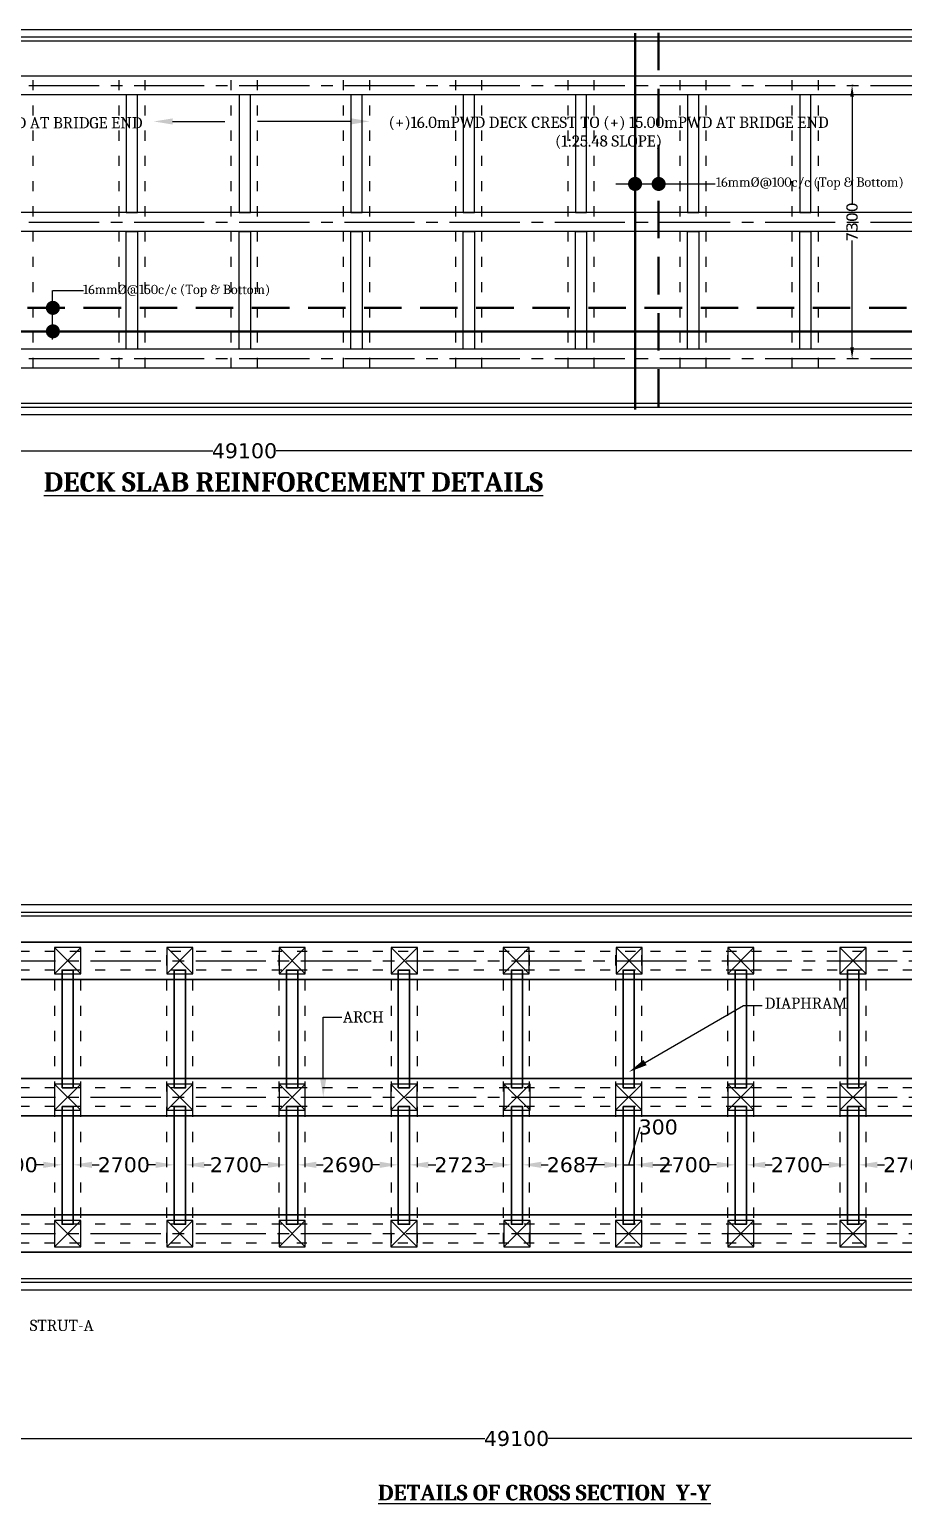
# Model space of a CAD drawing. Header units: millimetres. Extents: x 1475046 to 1606987, y -2702623 to -2509203.
# Drawn here: x 1510251 to 1533622, y -2701753 to -2662324 of the extents above; entities that cross this region are included whole.
import ezdxf
from ezdxf import colors
from ezdxf.entities.mleader import LeaderData, LeaderLine
from ezdxf.math import Vec2, Vec3

# ---------------------------------------------------------------- set-up
doc = ezdxf.new("R2010")
doc.units = ezdxf.units.MM
doc.header["$LTSCALE"] = 25
doc.header["$MEASUREMENT"] = 0
doc.header["$PDMODE"] = 3
for name, pattern in [('ACAD_ISO03W100', [30, 12, -18]), ('CENTER2', [1.125, 0.75, -0.125, 0.125, -0.125]), ('DASHED', [0.75, 0.5, -0.25]), ('DASHED2', [0.375, 0.25, -0.125])]:
    doc.linetypes.add(name, pattern=pattern)
doc.layers.get('0').update_dxf_attribs({"lineweight": 13})
doc.layers.get('Defpoints').update_dxf_attribs({"color": 230, "lineweight": 9})
for name, color, linetype, lineweight in [('COLUMN', 1, 'Continuous', 25), ('DIM', 8, 'Continuous', 13), ('DIMEN', 8, 'Continuous', 9), ('grid', 114, 'CENTER2', 20), ('HAJ', 191, 'Continuous', 15), ('HOUSEP1', 7, 'Continuous', 15), ('Line-1', 7, 'Continuous', 13), ('Text-5', 6, 'Continuous', 9), ('WALL', 10, 'Continuous', 25)]:
    doc.layers.add(name, color=color, linetype=linetype, lineweight=lineweight)
doc.layers.add('SLOPEEARTH', color=3, linetype='Continuous')
doc.styles.get("Standard").update_dxf_attribs({"font": 'swissl.ttf'})
doc.styles.add('swis lt cn bt', font='verdana.ttf')
doc.dimstyles.new('meter', dxfattribs={"dimtxt": 150, "dimasz": 5, "dimexe": 3, "dimexo": 4, "dimgap": 1, "dimtad": 1, "dimdec": 0, "dimzin": 0, "dimdsep": 46, "dimtxsty": 'swis lt cn bt', "dimblk": 'OBLIQUE', "dimcen": 3, "dimdle": 3, "dimclrd": 8, "dimclre": 8, "dimclrt": 7, "dimadec": 0, "dimazin": 0, "dimtfac": 1, "dimtdec": 0, "dimtofl": 0, "dimtmove": 1, "dimatfit": 2, "dimldrblk": 'OBLIQUE', "dimfxl": 1, "dimtolj": 1, "dimtzin": 0, "dimlwd": 9, "dimlwe": 9, "dimarcsym": 0})

# ---------------------------------------------------------------- blocks, each defined once
blk = doc.blocks.new('*D261')
at = {"layer": 'Defpoints', "color": 0, "ltscale": 100, "transparency": 16777216}
for p in [(1532861, -2663824), (1532247, -2671124), (1533083, -2671124)]:
    blk.add_point(p, dxfattribs=at)
at = {"layer": 'DIMEN', "color": 5, "linetype": 'DASHED2', "lineweight": 9, "ltscale": 100, "transparency": 16777216}
for p, q in [((1532272, -2663824), (1532244, -2663824)), ((1532272, -2671124), (1532244, -2671124))]:
    blk.add_line(p, q, dxfattribs=at)
at = {"layer": 'DIMEN', "color": 8, "lineweight": 9, "ltscale": 100, "transparency": 16777216}
for p, q in [((1532247, -2664124), (1532247, -2666978)), ((1532247, -2670824), (1532247, -2667971))]:
    blk.add_line(p, q, dxfattribs=at)
at = {"layer": 'DIMEN', "color": 8, "ltscale": 100, "transparency": 16777216}
for points in [[(1532197, -2664124), (1532297, -2664124), (1532247, -2663824)], [(1532197, -2670824), (1532297, -2670824), (1532247, -2671124)]]:
    blk.add_solid(points, dxfattribs=at)
at = {"layer": 'DIMEN', "color": 7, "lineweight": 0, "ltscale": 100, "transparency": 16777216, "insert": (1532247, -2667474), "char_height": 300, "attachment_point": 5, "rotation": 90, "style": 'swis lt cn bt'}
blk.add_mtext('\\A1;7300', dxfattribs=at)
blk = doc.blocks.new('_Oblique')
at = {"color": 0, "linetype": 'ByBlock', "lineweight": -2}
blk.add_line((-0.5, -0.5), (0.5, 0.5), dxfattribs=at)
blk = doc.blocks.new('*D264')
at = {"layer": 'Defpoints', "color": 0, "ltscale": 100, "transparency": 16777216}
for p in [(1491450, -2673348), (1540550, -2673597), (1540550, -2674332)]:
    blk.add_point(p, dxfattribs=at)
at = {"layer": 'DIMEN', "color": 5, "lineweight": 9, "ltscale": 100, "transparency": 16777216}
for p, q in [((1540550, -2674328), (1540550, -2672797)), ((1491450, -2673352), (1491450, -2674397))]:
    blk.add_line(p, q, dxfattribs=at)
at = {"layer": 'DIMEN', "color": 8, "lineweight": 9, "ltscale": 100, "transparency": 16777216}
for p, q in [((1491950, -2673597), (1515153, -2673597)), ((1540050, -2673597), (1516847, -2673597))]:
    blk.add_line(p, q, dxfattribs=at)
at = {"layer": 'DIMEN', "color": 8, "ltscale": 100, "transparency": 16777216}
for points in [[(1491950, -2673514), (1491950, -2673681), (1491450, -2673597)], [(1540050, -2673514), (1540050, -2673681), (1540550, -2673597)]]:
    blk.add_solid(points, dxfattribs=at)
at = {"layer": 'DIMEN', "color": 7, "ltscale": 100, "transparency": 16777216, "insert": (1516000, -2673597), "char_height": 400, "attachment_point": 5, "style": 'swis lt cn bt'}
blk.add_mtext('\\A1;49100', dxfattribs=at)
blk = doc.blocks.new('*D297')
at = {"layer": 'Defpoints', "color": 0, "ltscale": 100, "transparency": 16777216}
for p in [(1508423, -2692694), (1511123, -2692694), (1511123, -2692694)]:
    blk.add_point(p, dxfattribs=at)
at = {"layer": 'DIMEN', "color": 5, "lineweight": 9, "ltscale": 100, "transparency": 16777216}
for p, q in [((1508423, -2692694), (1508423, -2691894)), ((1511123, -2692694), (1511123, -2691894))]:
    blk.add_line(p, q, dxfattribs=at)
at = {"layer": 'DIMEN', "color": 8, "lineweight": 9, "ltscale": 100, "transparency": 16777216}
for p, q in [((1508923, -2692694), (1509112, -2692694)), ((1510623, -2692694), (1510434, -2692694))]:
    blk.add_line(p, q, dxfattribs=at)
at = {"layer": 'DIMEN', "color": 8, "ltscale": 100, "transparency": 16777216}
for points in [[(1508923, -2692611), (1508923, -2692777), (1508423, -2692694)], [(1510623, -2692611), (1510623, -2692777), (1511123, -2692694)]]:
    blk.add_solid(points, dxfattribs=at)
at = {"layer": 'DIMEN', "color": 7, "ltscale": 100, "transparency": 16777216, "insert": (1509773, -2692694), "char_height": 400, "attachment_point": 5, "style": 'swis lt cn bt'}
blk.add_mtext('\\A1;2700', dxfattribs=at)
blk = doc.blocks.new('*D298')
at = {"layer": 'Defpoints', "color": 0, "ltscale": 100, "transparency": 16777216}
for p in [(1511423, -2692694), (1514123, -2692694), (1514123, -2692709)]:
    blk.add_point(p, dxfattribs=at)
at = {"layer": 'DIMEN', "color": 5, "lineweight": 9, "ltscale": 100, "transparency": 16777216}
for p, q in [((1511423, -2692694), (1511423, -2691894)), ((1514123, -2692705), (1514123, -2691894))]:
    blk.add_line(p, q, dxfattribs=at)
at = {"layer": 'DIMEN', "color": 8, "lineweight": 9, "ltscale": 100, "transparency": 16777216}
for p, q in [((1511923, -2692694), (1512112, -2692694)), ((1513623, -2692694), (1513434, -2692694))]:
    blk.add_line(p, q, dxfattribs=at)
at = {"layer": 'DIMEN', "color": 8, "ltscale": 100, "transparency": 16777216}
for points in [[(1511923, -2692611), (1511923, -2692777), (1511423, -2692694)], [(1513623, -2692611), (1513623, -2692777), (1514123, -2692694)]]:
    blk.add_solid(points, dxfattribs=at)
at = {"layer": 'DIMEN', "color": 7, "ltscale": 100, "transparency": 16777216, "insert": (1512773, -2692694), "char_height": 400, "attachment_point": 5, "style": 'swis lt cn bt'}
blk.add_mtext('\\A1;2700', dxfattribs=at)
blk = doc.blocks.new('*D299')
at = {"layer": 'Defpoints', "color": 0, "ltscale": 100, "transparency": 16777216}
for p in [(1514423, -2692694), (1517123, -2692694), (1517123, -2692694)]:
    blk.add_point(p, dxfattribs=at)
at = {"layer": 'DIMEN', "color": 5, "lineweight": 9, "ltscale": 100, "transparency": 16777216}
for p, q in [((1514423, -2692694), (1514423, -2691894)), ((1517123, -2692694), (1517123, -2691894))]:
    blk.add_line(p, q, dxfattribs=at)
at = {"layer": 'DIMEN', "color": 8, "lineweight": 9, "ltscale": 100, "transparency": 16777216}
for p, q in [((1514923, -2692694), (1515112, -2692694)), ((1516623, -2692694), (1516434, -2692694))]:
    blk.add_line(p, q, dxfattribs=at)
at = {"layer": 'DIMEN', "color": 8, "ltscale": 100, "transparency": 16777216}
for points in [[(1514923, -2692611), (1514923, -2692777), (1514423, -2692694)], [(1516623, -2692611), (1516623, -2692777), (1517123, -2692694)]]:
    blk.add_solid(points, dxfattribs=at)
at = {"layer": 'DIMEN', "color": 7, "ltscale": 100, "transparency": 16777216, "insert": (1515773, -2692694), "char_height": 400, "attachment_point": 5, "style": 'swis lt cn bt'}
blk.add_mtext('\\A1;2700', dxfattribs=at)
blk = doc.blocks.new('*D300')
at = {"layer": 'Defpoints', "color": 0, "ltscale": 100, "transparency": 16777216}
for p in [(1517423, -2692694), (1520113, -2692694), (1520113, -2692694)]:
    blk.add_point(p, dxfattribs=at)
at = {"layer": 'DIMEN', "color": 5, "lineweight": 9, "ltscale": 100, "transparency": 16777216}
for p, q in [((1517423, -2692694), (1517423, -2691894)), ((1520113, -2692694), (1520113, -2691894))]:
    blk.add_line(p, q, dxfattribs=at)
at = {"layer": 'DIMEN', "color": 8, "lineweight": 9, "ltscale": 100, "transparency": 16777216}
for p, q in [((1517923, -2692694), (1518108, -2692694)), ((1519613, -2692694), (1519429, -2692694))]:
    blk.add_line(p, q, dxfattribs=at)
at = {"layer": 'DIMEN', "color": 8, "ltscale": 100, "transparency": 16777216}
for points in [[(1517923, -2692611), (1517923, -2692777), (1517423, -2692694)], [(1519613, -2692611), (1519613, -2692777), (1520113, -2692694)]]:
    blk.add_solid(points, dxfattribs=at)
at = {"layer": 'DIMEN', "color": 7, "ltscale": 100, "transparency": 16777216, "insert": (1518768, -2692694), "char_height": 400, "attachment_point": 5, "style": 'swis lt cn bt'}
blk.add_mtext('\\A1;2690', dxfattribs=at)
blk = doc.blocks.new('*D301')
at = {"layer": 'Defpoints', "color": 0, "ltscale": 100, "transparency": 16777216}
for p in [(1520413, -2692694), (1523136, -2692694), (1523136, -2692694)]:
    blk.add_point(p, dxfattribs=at)
at = {"layer": 'DIMEN', "color": 5, "lineweight": 9, "ltscale": 100, "transparency": 16777216}
for p, q in [((1520413, -2692694), (1520413, -2691894)), ((1523136, -2692694), (1523136, -2691894))]:
    blk.add_line(p, q, dxfattribs=at)
at = {"layer": 'DIMEN', "color": 8, "lineweight": 9, "ltscale": 100, "transparency": 16777216}
for p, q in [((1520913, -2692694), (1521117, -2692694)), ((1522636, -2692694), (1522433, -2692694))]:
    blk.add_line(p, q, dxfattribs=at)
at = {"layer": 'DIMEN', "color": 8, "ltscale": 100, "transparency": 16777216}
for points in [[(1520913, -2692611), (1520913, -2692777), (1520413, -2692694)], [(1522636, -2692611), (1522636, -2692777), (1523136, -2692694)]]:
    blk.add_solid(points, dxfattribs=at)
at = {"layer": 'DIMEN', "color": 7, "ltscale": 100, "transparency": 16777216, "insert": (1521775, -2692694), "char_height": 400, "attachment_point": 5, "style": 'swis lt cn bt'}
blk.add_mtext('\\A1;2723', dxfattribs=at)
blk = doc.blocks.new('*D302')
at = {"layer": 'Defpoints', "color": 0, "ltscale": 100, "transparency": 16777216}
for p in [(1523436, -2692694), (1526123, -2692694), (1526123, -2692709)]:
    blk.add_point(p, dxfattribs=at)
at = {"layer": 'DIMEN', "color": 5, "lineweight": 9, "ltscale": 100, "transparency": 16777216}
for p, q in [((1523436, -2692694), (1523436, -2691894)), ((1526123, -2692705), (1526123, -2691894))]:
    blk.add_line(p, q, dxfattribs=at)
at = {"layer": 'DIMEN', "color": 8, "lineweight": 9, "ltscale": 100, "transparency": 16777216}
for p, q in [((1523936, -2692694), (1524118, -2692694)), ((1525623, -2692694), (1525441, -2692694))]:
    blk.add_line(p, q, dxfattribs=at)
at = {"layer": 'DIMEN', "color": 8, "ltscale": 100, "transparency": 16777216}
for points in [[(1523936, -2692611), (1523936, -2692777), (1523436, -2692694)], [(1525623, -2692611), (1525623, -2692777), (1526123, -2692694)]]:
    blk.add_solid(points, dxfattribs=at)
at = {"layer": 'DIMEN', "color": 7, "ltscale": 100, "transparency": 16777216, "insert": (1524780, -2692694), "char_height": 400, "attachment_point": 5, "style": 'swis lt cn bt'}
blk.add_mtext('\\A1;2687', dxfattribs=at)
blk = doc.blocks.new('*D303')
at = {"layer": 'Defpoints', "color": 0, "ltscale": 100, "transparency": 16777216}
for p in [(1526123, -2692709), (1526423, -2692694), (1526423, -2692694)]:
    blk.add_point(p, dxfattribs=at)
at = {"layer": 'DIMEN', "color": 8, "lineweight": 9, "ltscale": 100, "transparency": 16777216}
for p, q in [((1526273, -2692694), (1526576, -2691684)), ((1526576, -2691684), (1526578, -2691684)), ((1525623, -2692694), (1525123, -2692694)), ((1526123, -2692694), (1526423, -2692694)), ((1526923, -2692694), (1527423, -2692694))]:
    blk.add_line(p, q, dxfattribs=at)
at = {"layer": 'DIMEN', "color": 5, "lineweight": 9, "ltscale": 100, "transparency": 16777216}
for p, q in [((1526123, -2692705), (1526123, -2691894)), ((1526423, -2692694), (1526423, -2691894))]:
    blk.add_line(p, q, dxfattribs=at)
at = {"layer": 'DIMEN', "color": 8, "ltscale": 100, "transparency": 16777216}
for points in [[(1525623, -2692611), (1525623, -2692777), (1526123, -2692694)], [(1526923, -2692611), (1526923, -2692777), (1526423, -2692694)]]:
    blk.add_solid(points, dxfattribs=at)
at = {"layer": 'DIMEN', "color": 7, "ltscale": 100, "transparency": 16777216, "insert": (1527063, -2691684), "char_height": 400, "attachment_point": 5, "style": 'swis lt cn bt'}
blk.add_mtext('\\A1;300', dxfattribs=at)
blk = doc.blocks.new('*D304')
at = {"layer": 'Defpoints', "color": 0, "ltscale": 100, "transparency": 16777216}
for p in [(1526423, -2692694), (1529123, -2692694), (1529123, -2692694)]:
    blk.add_point(p, dxfattribs=at)
at = {"layer": 'DIMEN', "color": 5, "lineweight": 9, "ltscale": 100, "transparency": 16777216}
for p, q in [((1526423, -2692694), (1526423, -2691894)), ((1529123, -2692694), (1529123, -2691894))]:
    blk.add_line(p, q, dxfattribs=at)
at = {"layer": 'DIMEN', "color": 8, "lineweight": 9, "ltscale": 100, "transparency": 16777216}
for p, q in [((1526923, -2692694), (1527112, -2692694)), ((1528623, -2692694), (1528434, -2692694))]:
    blk.add_line(p, q, dxfattribs=at)
at = {"layer": 'DIMEN', "color": 8, "ltscale": 100, "transparency": 16777216}
for points in [[(1526923, -2692611), (1526923, -2692777), (1526423, -2692694)], [(1528623, -2692611), (1528623, -2692777), (1529123, -2692694)]]:
    blk.add_solid(points, dxfattribs=at)
at = {"layer": 'DIMEN', "color": 7, "ltscale": 100, "transparency": 16777216, "insert": (1527773, -2692694), "char_height": 400, "attachment_point": 5, "style": 'swis lt cn bt'}
blk.add_mtext('\\A1;2700', dxfattribs=at)
blk = doc.blocks.new('*D305')
at = {"layer": 'Defpoints', "color": 0, "ltscale": 100, "transparency": 16777216}
for p in [(1529423, -2692694), (1532123, -2692694), (1532123, -2692694)]:
    blk.add_point(p, dxfattribs=at)
at = {"layer": 'DIMEN', "color": 5, "lineweight": 9, "ltscale": 100, "transparency": 16777216}
for p, q in [((1529423, -2692694), (1529423, -2691894)), ((1532123, -2692694), (1532123, -2691894))]:
    blk.add_line(p, q, dxfattribs=at)
at = {"layer": 'DIMEN', "color": 8, "lineweight": 9, "ltscale": 100, "transparency": 16777216}
for p, q in [((1529923, -2692694), (1530112, -2692694)), ((1531623, -2692694), (1531434, -2692694))]:
    blk.add_line(p, q, dxfattribs=at)
at = {"layer": 'DIMEN', "color": 8, "ltscale": 100, "transparency": 16777216}
for points in [[(1529923, -2692611), (1529923, -2692777), (1529423, -2692694)], [(1531623, -2692611), (1531623, -2692777), (1532123, -2692694)]]:
    blk.add_solid(points, dxfattribs=at)
at = {"layer": 'DIMEN', "color": 7, "ltscale": 100, "transparency": 16777216, "insert": (1530773, -2692694), "char_height": 400, "attachment_point": 5, "style": 'swis lt cn bt'}
blk.add_mtext('\\A1;2700', dxfattribs=at)
blk = doc.blocks.new('*D306')
at = {"layer": 'Defpoints', "color": 0, "ltscale": 100, "transparency": 16777216}
for p in [(1532423, -2692694), (1535123, -2692694), (1535123, -2692709)]:
    blk.add_point(p, dxfattribs=at)
at = {"layer": 'DIMEN', "color": 5, "lineweight": 9, "ltscale": 100, "transparency": 16777216}
for p, q in [((1532423, -2692694), (1532423, -2691894)), ((1535123, -2692705), (1535123, -2691894))]:
    blk.add_line(p, q, dxfattribs=at)
at = {"layer": 'DIMEN', "color": 8, "lineweight": 9, "ltscale": 100, "transparency": 16777216}
for p, q in [((1532923, -2692694), (1533112, -2692694)), ((1534623, -2692694), (1534434, -2692694))]:
    blk.add_line(p, q, dxfattribs=at)
at = {"layer": 'DIMEN', "color": 8, "ltscale": 100, "transparency": 16777216}
for points in [[(1532923, -2692611), (1532923, -2692777), (1532423, -2692694)], [(1534623, -2692611), (1534623, -2692777), (1535123, -2692694)]]:
    blk.add_solid(points, dxfattribs=at)
at = {"layer": 'DIMEN', "color": 7, "ltscale": 100, "transparency": 16777216, "insert": (1533773, -2692694), "char_height": 400, "attachment_point": 5, "style": 'swis lt cn bt'}
blk.add_mtext('\\A1;2700', dxfattribs=at)
blk = doc.blocks.new('*D316')
at = {"layer": 'Defpoints', "color": 0, "ltscale": 100, "transparency": 16777216}
for p in [(1498725, -2699501), (1547825, -2699502), (1547825, -2700017)]:
    blk.add_point(p, dxfattribs=at)
at = {"layer": 'DIMEN', "color": 5, "lineweight": 9, "ltscale": 100, "transparency": 16777216}
for p, q in [((1498725, -2699505), (1498725, -2700817)), ((1547825, -2699506), (1547825, -2700817))]:
    blk.add_line(p, q, dxfattribs=at)
at = {"layer": 'DIMEN', "color": 8, "lineweight": 9, "ltscale": 100, "transparency": 16777216}
for p, q in [((1499225, -2700017), (1522428, -2700017)), ((1547325, -2700017), (1524122, -2700017))]:
    blk.add_line(p, q, dxfattribs=at)
at = {"layer": 'DIMEN', "color": 8, "ltscale": 100, "transparency": 16777216}
for points in [[(1499225, -2699934), (1499225, -2700100), (1498725, -2700017)], [(1547325, -2699934), (1547325, -2700100), (1547825, -2700017)]]:
    blk.add_solid(points, dxfattribs=at)
at = {"layer": 'DIMEN', "color": 7, "ltscale": 100, "transparency": 16777216, "insert": (1523275, -2700017), "char_height": 400, "attachment_point": 5, "style": 'swis lt cn bt'}
blk.add_mtext('\\A1;49100', dxfattribs=at)

msp = doc.modelspace()

# ---------------------------------------------------------------- linework, layer by layer
at = {"color": 2, "linetype": 'CENTER2', "lineweight": 0, "ltscale": 100}
for p, q in [((1490547.8, -2663824.3), (1541451.8, -2663824.3)), ((1490547.8, -2667474.3), (1541451.8, -2667474.3)), ((1490547.8, -2671124.3), (1541451.8, -2671124.3))]:
    msp.add_line(p, q, dxfattribs=at)
at = {"color": 2, "linetype": 'CENTER2', "lineweight": -2, "ltscale": 100}
for p, q in [((1497823.2, -2687233.8), (1548727.2, -2687233.8)), ((1497823.2, -2690883.8), (1548727.2, -2690883.8)), ((1497823.2, -2694533.8), (1548727.2, -2694533.8))]:
    msp.add_line(p, q, dxfattribs=at)
at = {"layer": 'COLUMN', "lineweight": 0, "ltscale": 100}
for p, q in [((1541451.8, -2663574.3), (1490547.8, -2663574.3)), ((1541451.8, -2664074.3), (1490547.8, -2664074.3)), ((1541451.8, -2667224.3), (1490547.8, -2667224.3)), ((1541451.8, -2667724.3), (1490547.8, -2667724.3)), ((1541451.8, -2670874.3), (1490547.8, -2670874.3)), ((1490547.8, -2671374.3), (1541451.8, -2671374.3))]:
    msp.add_line(p, q, dxfattribs=at)
at = {"layer": 'COLUMN', "lineweight": 30, "ltscale": 100}
for p, q in [((1548727.2, -2686733.8), (1497823.1, -2686733.8)), ((1548727.2, -2687733.8), (1497823.1, -2687733.8)), ((1548727.2, -2690383.8), (1497823.1, -2690383.8)), ((1548727.2, -2691383.8), (1497823.2, -2691383.8)), ((1548727.2, -2694033.8), (1497823.2, -2694033.8)), ((1548727.2, -2695033.8), (1497823.2, -2695033.8))]:
    msp.add_line(p, q, dxfattribs=at)
at = {"layer": 'COLUMN', "lineweight": 0, "ltscale": 100}
for points in [[(1512838, -2667224.3), (1513138, -2667224.3), (1513138, -2664074.3), (1512838, -2664074.3)], [(1515861, -2667224.3), (1516161, -2667224.3), (1516161, -2664074.3), (1515861, -2664074.3)], [(1518847.8, -2667224.3), (1519147.8, -2667224.3), (1519147.8, -2664074.3), (1518847.8, -2664074.3)], [(1521847.8, -2667224.3), (1522147.8, -2667224.3), (1522147.8, -2664074.3), (1521847.8, -2664074.3)], [(1524847.8, -2667224.3), (1525147.8, -2667224.3), (1525147.8, -2664074.3), (1524847.8, -2664074.3)], [(1527847.8, -2667224.3), (1528147.8, -2667224.3), (1528147.8, -2664074.3), (1527847.8, -2664074.3)], [(1530847.8, -2667224.3), (1531147.8, -2667224.3), (1531147.8, -2664074.3), (1530847.8, -2664074.3)], [(1512838, -2667724.3), (1513138, -2667724.3), (1513138, -2670874.3), (1512838, -2670874.3)], [(1515861, -2667724.3), (1516161, -2667724.3), (1516161, -2670874.3), (1515861, -2670874.3)], [(1518847.8, -2667724.3), (1519147.8, -2667724.3), (1519147.8, -2670874.3), (1518847.8, -2670874.3)], [(1521847.8, -2667724.3), (1522147.8, -2667724.3), (1522147.8, -2670874.3), (1521847.8, -2670874.3)], [(1524847.8, -2667724.3), (1525147.8, -2667724.3), (1525147.8, -2670874.3), (1524847.8, -2670874.3)], [(1527847.8, -2667724.3), (1528147.8, -2667724.3), (1528147.8, -2670874.3), (1527847.8, -2670874.3)], [(1530847.8, -2667724.3), (1531147.8, -2667724.3), (1531147.8, -2670874.3), (1530847.8, -2670874.3)]]:
    msp.add_lwpolyline(points, close=True, dxfattribs=at)
at = {"layer": 'COLUMN', "lineweight": 30, "ltscale": 100}
for points in [[(1511123.2, -2690633.8), (1511423.2, -2690633.8), (1511423.2, -2687483.8), (1511123.2, -2687483.8)], [(1514123.2, -2690633.8), (1514423.2, -2690633.8), (1514423.2, -2687483.8), (1514123.2, -2687483.8)], [(1517123.2, -2690633.8), (1517423.2, -2690633.8), (1517423.2, -2687483.8), (1517123.2, -2687483.8)], [(1520113.4, -2690633.8), (1520413.4, -2690633.8), (1520413.4, -2687483.8), (1520113.4, -2687483.8)], [(1523136.4, -2690633.8), (1523436.4, -2690633.8), (1523436.4, -2687483.8), (1523136.4, -2687483.8)], [(1526123.2, -2690633.8), (1526423.2, -2690633.8), (1526423.2, -2687483.8), (1526123.2, -2687483.8)], [(1529123.2, -2690633.8), (1529423.2, -2690633.8), (1529423.2, -2687483.8), (1529123.2, -2687483.8)], [(1532123.2, -2690633.8), (1532423.2, -2690633.8), (1532423.2, -2687483.8), (1532123.2, -2687483.8)], [(1511123.2, -2691133.8), (1511423.2, -2691133.8), (1511423.2, -2694283.8), (1511123.2, -2694283.8)], [(1514123.2, -2691133.8), (1514423.2, -2691133.8), (1514423.2, -2694283.8), (1514123.2, -2694283.8)], [(1517123.2, -2691133.8), (1517423.2, -2691133.8), (1517423.2, -2694283.8), (1517123.2, -2694283.8)], [(1520113.4, -2691133.8), (1520413.4, -2691133.8), (1520413.4, -2694283.8), (1520113.4, -2694283.8)], [(1523136.4, -2691133.8), (1523436.4, -2691133.8), (1523436.4, -2694283.8), (1523136.4, -2694283.8)], [(1526123.2, -2691133.8), (1526423.2, -2691133.8), (1526423.2, -2694283.8), (1526123.2, -2694283.8)], [(1529123.2, -2691133.8), (1529423.2, -2691133.8), (1529423.2, -2694283.8), (1529123.2, -2694283.8)], [(1532123.2, -2691133.8), (1532423.2, -2691133.8), (1532423.2, -2694283.8), (1532123.2, -2694283.8)]]:
    msp.add_lwpolyline(points, close=True, dxfattribs=at)
at = {"layer": 'Defpoints', "lineweight": -2, "ltscale": 100}
for p, q in [((1510923.2, -2686883.8), (1511623.2, -2687583.8)), ((1510923.2, -2687583.8), (1511623.2, -2686883.8)), ((1513923.2, -2686883.8), (1514623.2, -2687583.8)), ((1513923.2, -2687583.8), (1514623.2, -2686883.8)), ((1516923.2, -2686883.8), (1517623.2, -2687583.8)), ((1516923.2, -2687583.8), (1517623.2, -2686883.8)), ((1519923.2, -2686883.8), (1520623.2, -2687583.8)), ((1519923.2, -2687583.8), (1520623.2, -2686883.8)), ((1522913.4, -2686883.8), (1523613.4, -2687583.8)), ((1522913.4, -2687583.8), (1523613.4, -2686883.8)), ((1525936.4, -2686883.8), (1526636.4, -2687583.8)), ((1525936.4, -2687583.8), (1526636.4, -2686883.8)), ((1528923.2, -2686883.8), (1529623.2, -2687583.8)), ((1528923.2, -2687583.8), (1529623.2, -2686883.8)), ((1531923.2, -2686883.8), (1532623.2, -2687583.8)), ((1531923.2, -2687583.8), (1532623.2, -2686883.8)), ((1510923.2, -2690533.8), (1511623.2, -2691233.8)), ((1510923.2, -2691233.8), (1511623.2, -2690533.8)), ((1513923.2, -2690533.8), (1514623.2, -2691233.8)), ((1513923.2, -2691233.8), (1514623.2, -2690533.8)), ((1516923.2, -2690533.8), (1517623.2, -2691233.8)), ((1516923.2, -2691233.8), (1517623.2, -2690533.8)), ((1519913.4, -2690533.8), (1520613.4, -2691233.8)), ((1519913.4, -2691233.8), (1520613.4, -2690533.8)), ((1522936.4, -2690533.8), (1523636.4, -2691233.8)), ((1522936.4, -2691233.8), (1523636.4, -2690533.8)), ((1525923.2, -2690533.8), (1526623.2, -2691233.8)), ((1525923.2, -2691233.8), (1526623.2, -2690533.8)), ((1528923.2, -2690533.8), (1529623.2, -2691233.8)), ((1528923.2, -2691233.8), (1529623.2, -2690533.8)), ((1531923.2, -2690533.8), (1532623.2, -2691233.8)), ((1531923.2, -2691233.8), (1532623.2, -2690533.8)), ((1510923.2, -2694183.8), (1511623.2, -2694883.8)), ((1510923.2, -2694883.8), (1511623.2, -2694183.8)), ((1513923.2, -2694183.8), (1514623.2, -2694883.8)), ((1513923.2, -2694883.8), (1514623.2, -2694183.8)), ((1516923.2, -2694183.8), (1517623.2, -2694883.8)), ((1516923.2, -2694883.8), (1517623.2, -2694183.8)), ((1519913.4, -2694183.8), (1520613.4, -2694883.8)), ((1519913.4, -2694883.8), (1520613.4, -2694183.8)), ((1522936.4, -2694183.8), (1523636.4, -2694883.8)), ((1522936.4, -2694883.8), (1523636.4, -2694183.8)), ((1525923.2, -2694183.8), (1526623.2, -2694883.8)), ((1525923.2, -2694883.8), (1526623.2, -2694183.8)), ((1528923.2, -2694183.8), (1529623.2, -2694883.8)), ((1528923.2, -2694883.8), (1529623.2, -2694183.8)), ((1531923.2, -2694183.8), (1532623.2, -2694883.8)), ((1531923.2, -2694883.8), (1532623.2, -2694183.8))]:
    msp.add_line(p, q, dxfattribs=at)
at = {"layer": 'DIM', "lineweight": 9, "ltscale": 100, "const_width": 184.5}
for points in [[(1526348.6, -2666455.9, 1), (1526539.7, -2666455.9, 1)], [(1526979.3, -2666455.9, 1), (1527170.4, -2666455.9, 1)], [(1510781.5, -2669770.6, 1), (1510972.6, -2669770.6, 1)], [(1510781.5, -2670398.5, 1), (1510972.6, -2670398.5, 1)]]:
    msp.add_lwpolyline(points, format="xyb", close=True, dxfattribs=at)
at = {"layer": 'HOUSEP1', "ltscale": 100}
for p, q in [((1525927.7, -2666455.9), (1528589.4, -2666455.9)), ((1510867.1, -2670619), (1510867.1, -2669304.5)), ((1510877.1, -2669304.5), (1511691.1, -2669304.5))]:
    msp.add_line(p, q, dxfattribs=at)
for points in [[(1510923.2, -2687583.8), (1511623.2, -2687583.8), (1511623.2, -2686883.8), (1510923.2, -2686883.8)], [(1513923.2, -2687583.8), (1514623.2, -2687583.8), (1514623.2, -2686883.8), (1513923.2, -2686883.8)], [(1516923.2, -2687583.8), (1517623.2, -2687583.8), (1517623.2, -2686883.8), (1516923.2, -2686883.8)], [(1519923.2, -2687583.8), (1520623.2, -2687583.8), (1520623.2, -2686883.8), (1519923.2, -2686883.8)], [(1522913.4, -2687583.8), (1523613.4, -2687583.8), (1523613.4, -2686883.8), (1522913.4, -2686883.8)], [(1525936.4, -2687583.8), (1526636.4, -2687583.8), (1526636.4, -2686883.8), (1525936.4, -2686883.8)], [(1528923.2, -2687583.8), (1529623.2, -2687583.8), (1529623.2, -2686883.8), (1528923.2, -2686883.8)], [(1531923.2, -2687583.8), (1532623.2, -2687583.8), (1532623.2, -2686883.8), (1531923.2, -2686883.8)], [(1510923.2, -2691233.8), (1511623.2, -2691233.8), (1511623.2, -2690533.8), (1510923.2, -2690533.8)], [(1513923.2, -2691233.8), (1514623.2, -2691233.8), (1514623.2, -2690533.8), (1513923.2, -2690533.8)], [(1516923.2, -2691233.8), (1517623.2, -2691233.8), (1517623.2, -2690533.8), (1516923.2, -2690533.8)], [(1519913.4, -2691233.8), (1520613.4, -2691233.8), (1520613.4, -2690533.8), (1519913.4, -2690533.8)], [(1522936.4, -2691233.8), (1523636.4, -2691233.8), (1523636.4, -2690533.8), (1522936.4, -2690533.8)], [(1525923.2, -2691233.8), (1526623.2, -2691233.8), (1526623.2, -2690533.8), (1525923.2, -2690533.8)], [(1528923.2, -2691233.8), (1529623.2, -2691233.8), (1529623.2, -2690533.8), (1528923.2, -2690533.8)], [(1531923.2, -2691233.8), (1532623.2, -2691233.8), (1532623.2, -2690533.8), (1531923.2, -2690533.8)], [(1510923.2, -2694883.8), (1511623.2, -2694883.8), (1511623.2, -2694183.8), (1510923.2, -2694183.8)], [(1513923.2, -2694883.8), (1514623.2, -2694883.8), (1514623.2, -2694183.8), (1513923.2, -2694183.8)], [(1516923.2, -2694883.8), (1517623.2, -2694883.8), (1517623.2, -2694183.8), (1516923.2, -2694183.8)], [(1519913.4, -2694883.8), (1520613.4, -2694883.8), (1520613.4, -2694183.8), (1519913.4, -2694183.8)], [(1522936.4, -2694883.8), (1523636.4, -2694883.8), (1523636.4, -2694183.8), (1522936.4, -2694183.8)], [(1525923.2, -2694883.8), (1526623.2, -2694883.8), (1526623.2, -2694183.8), (1525923.2, -2694183.8)], [(1528923.2, -2694883.8), (1529623.2, -2694883.8), (1529623.2, -2694183.8), (1528923.2, -2694183.8)], [(1531923.2, -2694883.8), (1532623.2, -2694883.8), (1532623.2, -2694183.8), (1531923.2, -2694183.8)]]:
    msp.add_lwpolyline(points, close=True, dxfattribs=at)
at = {"layer": 'Line-1', "lineweight": 0, "ltscale": 100}
for points in [[(1490547.8, -2662324.3), (1541451.8, -2662324.3)], [(1490547.8, -2672624.3), (1541451.8, -2672624.3)]]:
    msp.add_lwpolyline(points, dxfattribs=at)
for points in [[(1490547.8, -2662524.4, 0.0000731), (1490550, -2662524.3), (1541451.8, -2662524.3)], [(1490547.8, -2662624.4, 0.0001078), (1490551.1, -2662624.3), (1541451.8, -2662624.3)], [(1490547.8, -2672324.2, -0.0001078), (1490551.1, -2672324.3), (1541451.8, -2672324.3)], [(1490547.8, -2672424.3, -0.0000731), (1490550, -2672424.3), (1541451.8, -2672424.3)]]:
    msp.add_lwpolyline(points, format="xyb", dxfattribs=at)
at = {"layer": 'Line-1', "lineweight": -2, "ltscale": 100}
for points in [[(1497823.2, -2685733.8), (1548727.2, -2685733.8)], [(1497823.2, -2696033.8), (1548727.2, -2696033.8)]]:
    msp.add_lwpolyline(points, dxfattribs=at)
for points in [[(1497823.2, -2685933.8, 0.0000731), (1497825.4, -2685933.8), (1548727.2, -2685933.8)], [(1497823.2, -2686033.9, 0.0001078), (1497826.5, -2686033.8), (1548727.2, -2686033.8)], [(1497823.2, -2695733.7, -0.0001078), (1497826.5, -2695733.8), (1548727.2, -2695733.8)], [(1497823.2, -2695833.7, -0.0000731), (1497825.4, -2695833.8), (1548727.2, -2695833.8)]]:
    msp.add_lwpolyline(points, format="xyb", dxfattribs=at)
at = {"layer": 'SLOPEEARTH', "linetype": 'ACAD_ISO03W100', "lineweight": 0, "ltscale": 0.9}
for p, q in [((1510347.8, -2671374.3), (1510347.8, -2663574.3)), ((1512651.7, -2671374.3), (1512651.7, -2663574.3)), ((1513347.8, -2671374.3), (1513347.8, -2663574.3)), ((1515647.8, -2671374.3), (1515647.8, -2663574.3)), ((1516347.8, -2671374.3), (1516347.8, -2663574.3)), ((1518651.7, -2671374.3), (1518651.7, -2663574.3)), ((1519347.8, -2671374.3), (1519347.8, -2663574.3)), ((1521651.7, -2671374.3), (1521651.7, -2663574.3)), ((1522347.8, -2671374.3), (1522347.8, -2663574.3)), ((1524651.7, -2671374.3), (1524651.7, -2663574.3)), ((1525347.8, -2671374.3), (1525347.8, -2663574.3)), ((1527651.7, -2671374.3), (1527651.7, -2663574.3)), ((1528347.8, -2671374.3), (1528347.8, -2663574.3)), ((1530647.8, -2671374.3), (1530647.8, -2663574.3)), ((1531347.8, -2671374.3), (1531347.8, -2663574.3))]:
    msp.add_line(p, q, dxfattribs=at)
at = {"layer": 'SLOPEEARTH', "linetype": 'ACAD_ISO03W100', "lineweight": -2, "ltscale": 0.9}
for p, q in [((1548727.2, -2686983.8), (1497823.2, -2686983.8)), ((1510927, -2694783.8), (1510927, -2686983.8)), ((1511623.2, -2694783.8), (1511623.2, -2686983.8)), ((1513927, -2694783.8), (1513927, -2686983.8)), ((1514623.2, -2694783.8), (1514623.2, -2686983.8)), ((1516927, -2694783.8), (1516927, -2686983.8)), ((1517623.2, -2694783.8), (1517623.2, -2686983.8)), ((1519927, -2694783.8), (1519927, -2686983.8)), ((1520623.2, -2694783.8), (1520623.2, -2686983.8)), ((1522923.2, -2694783.8), (1522923.2, -2686983.8)), ((1523623.2, -2694783.8), (1523623.2, -2686983.8)), ((1525927, -2694783.8), (1525927, -2686983.8)), ((1526623.2, -2694783.8), (1526623.2, -2686983.8)), ((1528927, -2694783.8), (1528927, -2686983.8)), ((1529623.2, -2694783.8), (1529623.2, -2686983.8)), ((1531927, -2694783.8), (1531927, -2686983.8)), ((1532623.2, -2694783.8), (1532623.2, -2686983.8)), ((1548727.2, -2687483.8), (1497823.2, -2687483.8)), ((1548727.2, -2690633.8), (1497823.2, -2690633.8)), ((1548727.2, -2691133.8), (1497823.2, -2691133.8)), ((1548727.2, -2694283.8), (1497823.2, -2694283.8)), ((1497823.2, -2694783.8), (1548727.2, -2694783.8))]:
    msp.add_line(p, q, dxfattribs=at)
at = {"layer": 'WALL', "color": 1, "lineweight": 40}
for p, q in [((1526444.1, -2662420.3), (1526444.1, -2672486.1)), ((1490699.6, -2670401.3), (1541333.4, -2670401.3))]:
    msp.add_line(p, q, dxfattribs=at)
at = {"layer": 'WALL', "color": 1, "linetype": 'DASHED', "lineweight": 40, "ltscale": 80}
for p, q in [((1527074.9, -2662410.1), (1527074.9, -2672486.1)), ((1490699.6, -2669770.6), (1541333.4, -2669770.6))]:
    msp.add_line(p, q, dxfattribs=at)

# ---------------------------------------------------------------- texts
at = {"layer": 'DIMEN', "ltscale": 100, "char_height": 300, "width": 12773.656, "attachment_point": 7}
for insert in [(1501002.7, -2665535.1), (1519347.8, -2665521.5)]:
    msp.add_mtext('\\pxqc,t0.11905;{\\fCambria|b0|i0|c0|p18;\\C0;(+)16.0mPWD DECK CREST TO (+) 15.00mPWD AT BRIDGE END\\P(1:25.48 SLOPE)}', dxfattribs=dict(at, insert=insert))
at = {"layer": 'HAJ', "ltscale": 15, "attachment_point": 7}
for s, insert, char_height, width in [('\\pxt0.23808;{\\fCambria|b0|i0|c0|p18;16mm%%C@100c/c (Top & Bottom)}', (1528609, -2666609.5), 250, 8299.13), ('\\pxt0.23808;{\\fCambria|b0|i0|c0|p18;16mm%%C@150c/c (Top & Bottom)}', (1511685.3, -2669481.3), 250, 8299.13), ('\\pxt0.11905;{\\fCambria|b0|i0|c0|p18;DIAPHRAM}', (1529912.5, -2688519.8), 300, 12349.105), ('\\pxt0.11905;{\\fCambria|b0|i0|c0|p18;ARCH}', (1518631.5, -2688890.5), 300, 12349.105)]:
    msp.add_mtext(s, dxfattribs=dict(at, insert=insert, char_height=char_height, width=width))
at = {"layer": 'HAJ', "ltscale": 15, "insert": (1510260.2, -2696838.2), "char_height": 300, "width": 12349.105, "attachment_point": 1, "rotation": 359.93246}
msp.add_mtext('\\pxt0.20781;{\\fCambria|b0|i0|c0|p18;STRUT-A}', dxfattribs=at)
at = {"layer": 'Text-5', "attachment_point": 5}
for s, insert, char_height, width in [('\\pxi-8.0645,l8.0645;{\\fCambria|b1|i0|c0|p18;\\LDECK SLAB REINFORCEMENT DETAILS}', (1517311, -2674431.2), 520.8, 20691.106), ('\\pxi-10.081,l10.081;{\\fCambria|b1|i0|c0|p18;\\LDETAILS OF CROSS SECTION  Y-Y}', (1524020.3, -2701464.8), 416.64, 17202.885)]:
    msp.add_mtext(s, dxfattribs=dict(at, insert=insert, char_height=char_height, width=width))

# ---------------------------------------------------------------- dimensions: what is measured, and where the dimension line sits
at = {"layer": 'DIMEN', "lineweight": 0, "ltscale": 100}
dim = msp.add_linear_dim(base=(1532247.1, -2671124.3), p1=(1532860.6, -2663824.3), p2=(1533083.4, -2671124.3), angle=90, dimstyle='meter', override={"dimtxt": 300, "dimasz": 300, "dimtad": 0, "dimpost": '', "dimsah": 1, "dimclre": 5, "dimfxl": 25, "dimfxlon": 1}, dxfattribs=at)
dim.commit()
dim.dimension.update_dxf_attribs({"geometry": '*D261', "text_midpoint": (1532247.1, -2667474.3)})
at = {"layer": 'DIMEN', "ltscale": 100}
for base, p1, p2, picture, middle in [((1540549.8, -2673597.5), (1491449.8, -2673347.5), (1540549.8, -2674332), '*D264', (1515999.8, -2673597.5)), ((1526423.2, -2692694.1), (1526123.2, -2692708.8), (1526423.2, -2692694.1), '*D303', (1526579.1, -2691684.3)), ((1511123.2, -2692694.1), (1508423.2, -2692694.1), (1511123.2, -2692694.1), '*D297', (1509773.2, -2692694.1)), ((1514123.2, -2692694.1), (1511423.2, -2692694.1), (1514123.2, -2692708.8), '*D298', (1512773.2, -2692694.1)), ((1517123.2, -2692694.1), (1514423.2, -2692694.1), (1517123.2, -2692694.1), '*D299', (1515773.2, -2692694.1)), ((1520113.4, -2692694.1), (1517423.2, -2692694.1), (1520113.4, -2692694.1), '*D300', (1518768.3, -2692694.1)), ((1523136.4, -2692694.1), (1520413.4, -2692694.1), (1523136.4, -2692694.1), '*D301', (1521774.9, -2692694.1)), ((1526123.2, -2692694.1), (1523436.4, -2692694.1), (1526123.2, -2692708.8), '*D302', (1524779.8, -2692694.1)), ((1529123.2, -2692694.1), (1526423.2, -2692694.1), (1529123.2, -2692694.1), '*D304', (1527773.2, -2692694.1)), ((1532123.2, -2692694.1), (1529423.2, -2692694.1), (1532123.2, -2692694.1), '*D305', (1530773.2, -2692694.1)), ((1535123.2, -2692694.1), (1532423.2, -2692694.1), (1535123.2, -2692708.8), '*D306', (1533773.2, -2692694.1)), ((1547825.2, -2700017), (1498725.2, -2699501.5), (1547825.2, -2699501.8), '*D316', (1523275.2, -2700017))]:
    dim = msp.add_linear_dim(base=base, p1=p1, p2=p2, dimstyle='meter', override={"dimtxt": 400, "dimasz": 500, "dimexe": 800, "dimtad": 0, "dimpost": '', "dimsah": 1, "dimdle": 300, "dimclre": 5, "dimfxl": 800, "dimfxlon": 1}, dxfattribs=at)
    dim.commit()
    dim.dimension.update_dxf_attribs({"geometry": picture, "text_midpoint": middle})

# ---------------------------------------------------------------- leaders
at = {"layer": 'grid', "linetype": 'ByBlock', "lineweight": 0, "ltscale": 100}
ml = msp.add_multileader_mtext('Standard', dxfattribs=at)
ml.set_content('', color=256)
ml.set_leader_properties()
ml.build(insert=Vec2(0, 0))
ml.multileader.update_dxf_attribs({"text_right_attachment_type": 6, "dogleg_length": 500, "arrow_head_size": 500})
ctx = ml.context
ctx.base_point, ctx.char_height, ctx.arrow_head_size, ctx.landing_gap_size, ctx.plane_origin = Vec3(1515478.1, -2664785.2), 0.18, 500, 0.09, Vec3(1514978.1, -2666346.8)
ctx.right_attachment = 6
notes = []
notes.append((ctx, [(0, (1, 1, 0), (1514978.1, -2664785.2), (1, 0), 500, [(0, [(1513578, -2664784.8)], 0, [])])]))
ctx.mtext.insert, ctx.mtext.flow_direction = Vec3(1515478.2, -2664785.1), 5
ml = msp.add_multileader_mtext('Standard', dxfattribs=at)
ml.set_content('', color=256)
ml.set_leader_properties()
ml.build(insert=Vec2(0, 0))
ml.multileader.update_dxf_attribs({"text_right_attachment_type": 6, "dogleg_length": 500, "arrow_head_size": 500})
ctx = ml.context
ctx.base_point, ctx.char_height, ctx.arrow_head_size, ctx.landing_gap_size, ctx.plane_origin = Vec3(1516347.8, -2664782.6), 0.18, 500, 0.09, Vec3(1516387.7, -2666344.1)
ctx.right_attachment, ctx.text_align_type = 6, 2
notes.append((ctx, [(0, (1, 1, 0), (1516847.9, -2664782.7), (-1, 0), 500, [(0, [(1519347.8, -2664782.1)], 0, [])])]))
ctx.mtext.insert, ctx.mtext.alignment, ctx.mtext.flow_direction = Vec3(1516347.8, -2664782.5), 3, 5
at = {"layer": 'grid', "linetype": 'ByBlock', "lineweight": -2, "ltscale": 100}
ml = msp.add_multileader_mtext('Standard', dxfattribs=at)
ml.set_content('', color=256)
ml.set_leader_properties()
ml.build(insert=Vec2(0, 0))
ml.multileader.update_dxf_attribs({"text_right_attachment_type": 6, "dogleg_length": 500, "arrow_head_size": 500})
ctx = ml.context
ctx.base_point, ctx.char_height, ctx.arrow_head_size, ctx.landing_gap_size, ctx.plane_origin = Vec3(1529842, -2688427.4), 0.18, 500, 0.09, Vec3(1529342, -2690569)
ctx.right_attachment = 6
notes.append((ctx, [(0, (1, 1, 0), (1529342, -2688427.4), (1, 0), 500, [(0, [(1526281, -2690207.8)], 0, [])])]))
ctx.mtext.insert, ctx.mtext.flow_direction = Vec3(1529842.1, -2688427.3), 5
at = {"layer": 'grid', "linetype": 'ByBlock', "lineweight": 0, "ltscale": 100}
ml = msp.add_multileader_mtext('Standard', dxfattribs=at)
ml.set_content('', color=256)
ml.set_leader_properties()
ml.build(insert=Vec2(0, 0))
ml.multileader.update_dxf_attribs({"text_right_attachment_type": 6, "dogleg_length": 500, "arrow_head_size": 500})
ctx = ml.context
ctx.base_point, ctx.char_height, ctx.arrow_head_size, ctx.landing_gap_size, ctx.plane_origin = Vec3(1518605.9, -2688742.2), 0.18, 500, 0.09, Vec3(1518105.9, -2690883.8)
ctx.right_attachment = 6
notes.append((ctx, [(0, (1, 1, 0), (1518105.9, -2688742.2), (1, 0), 500, [(0, [(1518105.9, -2690883.8)], 0, [])])]))
ctx.mtext.insert, ctx.mtext.flow_direction = Vec3(1518606, -2688742.1), 5
for ctx, leaders in notes:
    for number, flags, end, landing, length, lines in leaders:
        leader = LeaderData()
        leader.index, (leader.has_last_leader_line, leader.has_dogleg_vector, leader.attachment_direction) = number, flags
        leader.last_leader_point, leader.dogleg_vector, leader.dogleg_length = Vec3(end), Vec3(landing), length
        for number, points, colour, breaks in lines:
            line = LeaderLine()
            line.index, line.vertices, line.color, line.breaks = number, Vec3.list(points), colors.encode_raw_color(colour), breaks
            leader.lines.append(line)
        ctx.leaders.append(leader)

doc.saveas('drawing.dxf')
